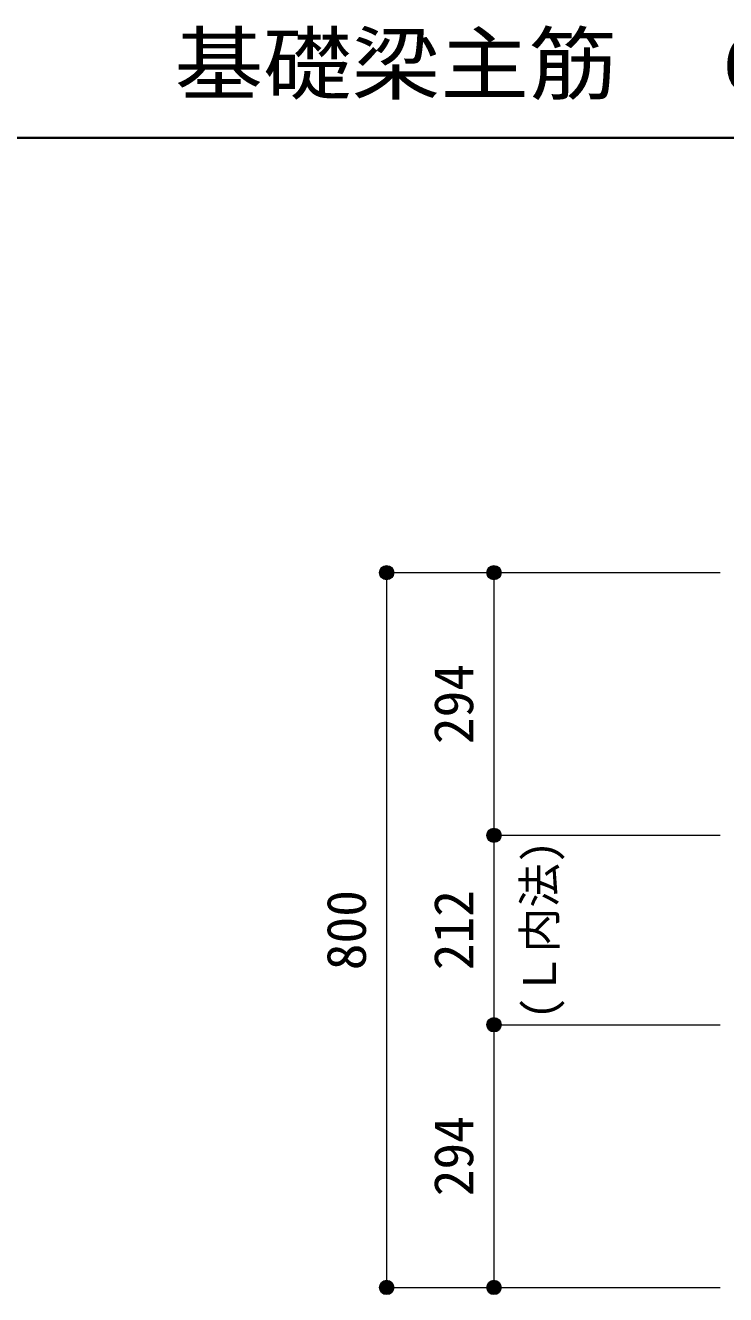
# Model space of a CAD drawing. Units: millimetres at full size, sheet at 1:20. Extents: x -3982 to 3969, y -2797 to 2801.
# Drawn here: x -719 to 64, y -1443 to -22 of the extents above; entities that cross this region are included whole.
import ezdxf
from ezdxf.enums import TextEntityAlignment as Align

# ---------------------------------------------------------------- set-up
doc = ezdxf.new("R2010")
doc.units = ezdxf.units.MM
doc.header["$LTSCALE"] = 20
doc.header["$PDMODE"] = 32
doc.header["$PDSIZE"] = 12
for name, color, linetype, lineweight in [('6-7_文字', 7, 'Continuous', 18), ('6-D_寸法', 4, 'Continuous', 9), ('F-0_枠', 6, 'Continuous', 40)]:
    doc.layers.add(name, color=color, linetype=linetype, lineweight=lineweight)
doc.styles.add('ＭＳ ゴシック', font='')
doc.styles.get('ＭＳ ゴシック').set_extended_font_data('MS Gothic')

msp = doc.modelspace()

# ---------------------------------------------------------------- linework, layer by layer
at = {"layer": '6-D_寸法'}
for p, q in [((-314.74, -634.67), (-194.74, -634.67)), ((-314.74, -634.67), (-314.74, -1434.67)), ((-194.74, -634.67), (58.29, -634.67)), ((-194.74, -634.67), (-194.74, -928.67)), ((-194.74, -928.67), (58.29, -928.67)), ((-194.74, -928.67), (-194.74, -1140.67)), ((-194.74, -1140.67), (58.29, -1140.67)), ((-194.74, -1140.67), (-194.74, -1434.67))]:
    msp.add_line(p, q, dxfattribs=at)
msp.add_lwpolyline([(-314.74, -1434.67), (-194.74, -1434.67), (58.29, -1434.67)], dxfattribs=at)
for centre, radius in [((-314.74, -634.67), 8), ((-314.74, -634.67), 7.2), ((-314.74, -634.67), 6.4), ((-314.74, -634.67), 5.6), ((-314.74, -634.67), 4.8), ((-314.74, -634.67), 4), ((-314.74, -634.67), 3.2), ((-314.74, -634.67), 2.4), ((-314.74, -634.67), 1.6), ((-314.74, -634.67), 0.8), ((-194.74, -634.67), 8), ((-194.74, -634.67), 7.2), ((-194.74, -634.67), 6.4), ((-194.74, -634.67), 5.6), ((-194.74, -634.67), 4.8), ((-194.74, -634.67), 4), ((-194.74, -634.67), 3.2), ((-194.74, -634.67), 2.4), ((-194.74, -634.67), 1.6), ((-194.74, -634.67), 0.8), ((-194.74, -928.67), 8), ((-194.74, -928.67), 7.2), ((-194.74, -928.67), 6.4), ((-194.74, -928.67), 5.6), ((-194.74, -928.67), 4.8), ((-194.74, -928.67), 4), ((-194.74, -928.67), 3.2), ((-194.74, -928.67), 2.4), ((-194.74, -928.67), 1.6), ((-194.74, -928.67), 0.8), ((-194.74, -1140.67), 8), ((-194.74, -1140.67), 7.2), ((-194.74, -1140.67), 6.4), ((-194.74, -1140.67), 5.6), ((-194.74, -1140.67), 4.8), ((-194.74, -1140.67), 4), ((-194.74, -1140.67), 3.2), ((-194.74, -1140.67), 2.4), ((-194.74, -1140.67), 1.6), ((-194.74, -1140.67), 0.8), ((-314.74, -1434.67), 8), ((-314.74, -1434.67), 7.2), ((-314.74, -1434.67), 6.4), ((-314.74, -1434.67), 5.6), ((-314.74, -1434.67), 4.8), ((-314.74, -1434.67), 4), ((-314.74, -1434.67), 3.2), ((-314.74, -1434.67), 2.4), ((-314.74, -1434.67), 1.6), ((-314.74, -1434.67), 0.8), ((-194.74, -1434.67), 8), ((-194.74, -1434.67), 7.2), ((-194.74, -1434.67), 6.4), ((-194.74, -1434.67), 5.6), ((-194.74, -1434.67), 4.8), ((-194.74, -1434.67), 4), ((-194.74, -1434.67), 3.2), ((-194.74, -1434.67), 2.4), ((-194.74, -1434.67), 1.6), ((-194.74, -1434.67), 0.8)]:
    msp.add_circle(centre, radius, dxfattribs=at)
at = {"layer": '6-D_寸法', "color": 7}
for p in [(-314.74, -634.67), (-194.74, -634.67), (-194.74, -928.67), (-194.74, -1140.67), (-314.74, -1434.67), (-194.74, -1434.67)]:
    msp.add_point(p, dxfattribs=at)
at = {"layer": 'F-0_枠', "color": 2, "lineweight": 35}
msp.add_line((-3981.92, -148.03), (2482.4, -148.03), dxfattribs=at)

# ---------------------------------------------------------------- texts
at = {"layer": '6-7_文字', "color": 2, "style": 'ＭＳ ゴシック', "width": 1.1}
msp.add_text('\u3000\u3000基礎梁主筋\u3000６本タイプ', height=65.98, dxfattribs=at).set_placement((-749.76, -118.03), align=Align.BOTTOM_LEFT)
at = {"layer": '6-D_寸法', "style": 'ＭＳ ゴシック'}
for s, height, p in [('294', 43.99, (-204.74, -826.67)), ('(Ｌ内法)', 36.66, (-114.52, -1134.67)), ('800', 43.99, (-324.74, -1079.67)), ('212', 43.99, (-204.74, -1079.67)), ('294', 43.99, (-204.74, -1332.67))]:
    msp.add_text(s, height=height, rotation=90, dxfattribs=at).set_placement(p, align=Align.BOTTOM_LEFT)

doc.saveas('drawing.dxf')
